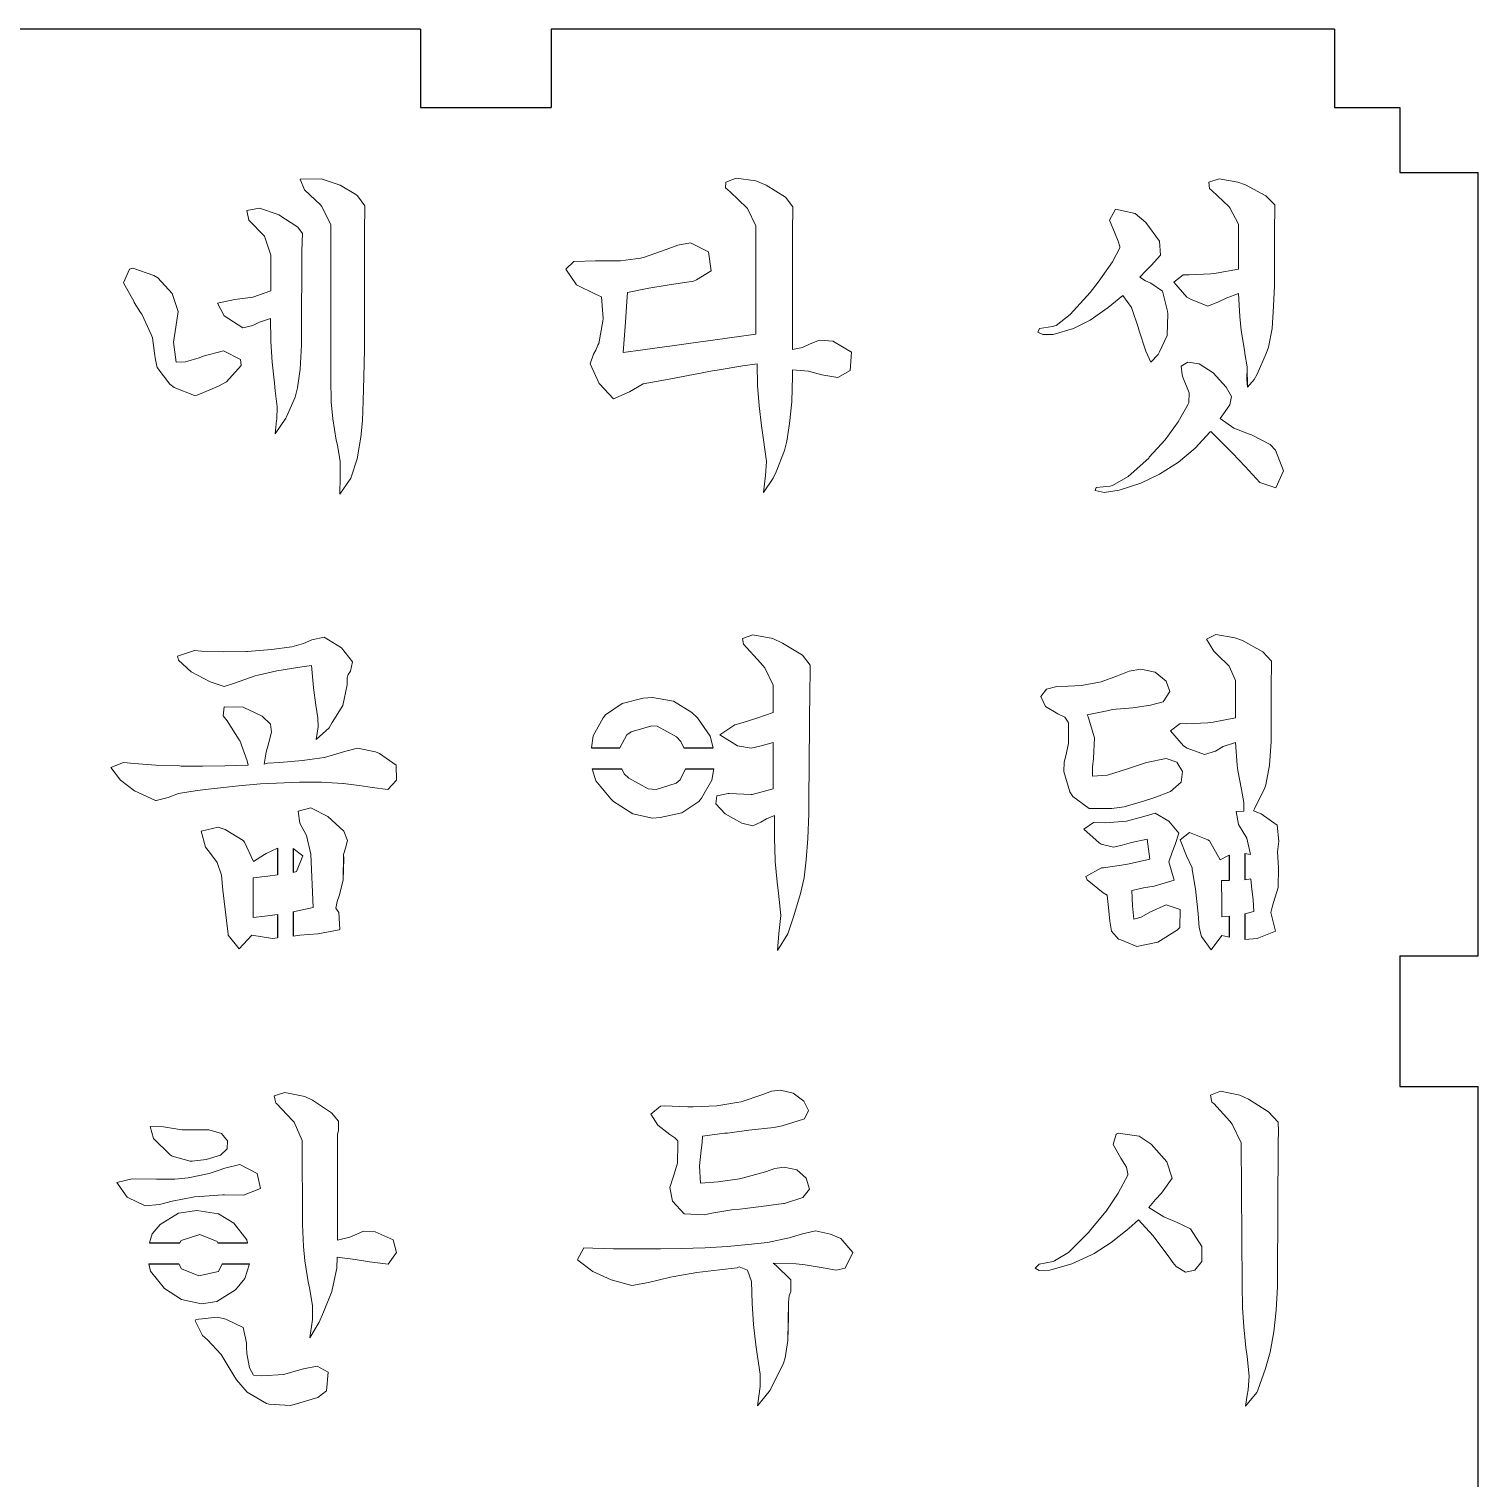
# Model space of a CAD drawing. Header units: millimetres. Extents: x 52 to 512, y 30 to 468.
# Drawn here: x 401.4 to 512.4, y 141 to 252 of the extents above; entities that cross this region are included whole.
import ezdxf

# ---------------------------------------------------------------- set-up
doc = ezdxf.new("R2010")
doc.units = ezdxf.units.MM
doc.layers.add('치수', color=1, linetype='Continuous')

msp = doc.modelspace()

# ---------------------------------------------------------------- linework, layer by layer
for p, q in [((431.38, 252.02), (371.38, 252.02)), ((431.38, 252.02), (431.38, 246.02)), ((501.38, 252.02), (441.38, 252.02)), ((441.38, 252.02), (441.38, 246.02)), ((501.38, 252.02), (501.38, 246.02)), ((431.38, 246.02), (441.38, 246.02)), ((501.38, 246.02), (506.38, 246.02)), ((506.38, 246.02), (506.38, 241.02)), ((506.38, 241.02), (512.38, 241.02)), ((512.38, 181.02), (512.38, 241.02)), ((506.38, 181.02), (512.38, 181.02)), ((506.38, 181.02), (506.38, 171.02)), ((506.38, 171.02), (512.38, 171.02)), ((512.38, 111.02), (512.38, 171.02))]:
    msp.add_line(p, q)
at = {"layer": '치수', "color": 139, "lineweight": 0}
for p, q in [((423.75, 240.54), (422.16, 240.51)), ((422.16, 240.51), (422.49, 239.71)), ((425.23, 240.05), (423.75, 240.54)), ((426.43, 239.34), (425.23, 240.05)), ((454.77, 240.3), (454.73, 239.86)), ((454.73, 239.86), (455.1, 239.56)), ((455.56, 240.6), (454.77, 240.3)), ((457.07, 240.39), (455.56, 240.6)), ((457.84, 240.05), (457.07, 240.39)), ((459.34, 239.13), (457.84, 240.05)), ((492.54, 240.54), (491.77, 240.3)), ((491.77, 240.3), (491.8, 239.8)), ((491.8, 239.8), (491.98, 239.65)), ((493.98, 240.3), (492.54, 240.54)), ((494.57, 240.08), (493.98, 240.3)), ((496.13, 239.25), (494.57, 240.08)), ((422.49, 239.71), (423.72, 238.54)), ((426.55, 239.25), (426.43, 239.34)), ((427.1, 238.48), (426.55, 239.25)), ((455.1, 239.56), (456.36, 238.33)), ((459.9, 238.39), (459.34, 239.13)), ((491.98, 239.65), (493.28, 238.42)), ((496.81, 238.54), (496.13, 239.25)), ((419.05, 238.3), (418.07, 238.11)), ((418.07, 238.11), (418.22, 237.38)), ((420.4, 237.84), (419.05, 238.3)), ((420.53, 237.78), (420.4, 237.84)), ((421.97, 236.85), (420.53, 237.78)), ((423.72, 238.54), (423.82, 238.42)), ((423.82, 238.42), (424.49, 237.01)), ((427.07, 237.22), (427.1, 237.71)), ((427.1, 237.71), (427.1, 238.48)), ((456.36, 238.33), (456.42, 238.27)), ((456.42, 238.27), (457.07, 236.95)), ((459.87, 237.13), (459.9, 237.71)), ((459.9, 237.71), (459.9, 238.39)), ((484.58, 238.17), (484.15, 237.38)), ((484.61, 238.21), (484.58, 238.17)), ((486.11, 237.9), (484.61, 238.21)), ((486.94, 237.19), (486.11, 237.9)), ((493.28, 238.42), (493.37, 238.33)), ((493.37, 238.33), (494.04, 237.07)), ((496.78, 237.19), (496.81, 237.74)), ((496.81, 237.74), (496.81, 238.54)), ((418.22, 237.38), (419.42, 236.15)), ((422.34, 236.36), (421.97, 236.85)), ((424.49, 237.01), (424.49, 225.2)), ((427.07, 227.79), (427.07, 237.22)), ((457.07, 236.95), (457.07, 228.65)), ((459.87, 227.48), (459.87, 237.13)), ((484.15, 237.38), (484.58, 236.33)), ((487.99, 235.78), (486.94, 237.19)), ((494.04, 237.07), (494.04, 233.63)), ((496.78, 232.34), (496.78, 237.19)), ((419.42, 236.15), (419.45, 236.08)), ((419.45, 236.08), (419.91, 234.7)), ((422.28, 234.98), (422.31, 235.72)), ((422.31, 235.72), (422.34, 236.36)), ((451.08, 235.47), (450.19, 235.13)), ((452.06, 235.65), (451.08, 235.47)), ((453.44, 234.95), (452.06, 235.65)), ((484.58, 236.33), (484.82, 235.78)), ((484.82, 235.78), (484.95, 235.35)), ((484.95, 235.35), (484.95, 235.25)), ((488.05, 234.7), (487.99, 235.78)), ((419.91, 234.7), (419.91, 231.97)), ((422.25, 228.62), (422.28, 234.98)), ((444.78, 234.27), (443.12, 234.21)), ((444.84, 234.27), (444.78, 234.27)), ((446.68, 234.27), (444.84, 234.27)), ((448.22, 234.46), (446.68, 234.27)), ((448.53, 234.55), (448.22, 234.46)), ((450.19, 235.13), (448.53, 234.55)), ((453.63, 233.5), (453.44, 234.95)), ((484.95, 235.25), (484.39, 234.18)), ((487.34, 233.9), (488.05, 234.7)), ((409.09, 233.63), (408.63, 232.58)), ((409.34, 233.69), (409.09, 233.63)), ((410.94, 233.13), (409.34, 233.69)), ((411.25, 232.95), (410.94, 233.13)), ((443.12, 234.21), (442.5, 233.63)), ((442.5, 233.63), (443.33, 232.43)), ((452.52, 232.8), (453.63, 233.5)), ((484.39, 234.18), (483.29, 232.64)), ((486.48, 233.01), (486.94, 233.5)), ((486.94, 233.5), (487.34, 233.9)), ((489.8, 233.2), (489.07, 232.64)), ((490.26, 233.2), (489.8, 233.2)), ((491.92, 233.26), (490.26, 233.2)), ((492.32, 233.32), (491.92, 233.26)), ((494.04, 233.63), (492.32, 233.32)), ((408.63, 232.58), (409.43, 231.11)), ((412.35, 231.75), (411.25, 232.95)), ((443.33, 232.43), (444.78, 231.72)), ((447.24, 231.84), (448.86, 232.18)), ((448.86, 232.18), (450.43, 232.43)), ((450.43, 232.43), (452.28, 232.7)), ((452.28, 232.7), (452.52, 232.8)), ((483.29, 232.64), (482.67, 231.84)), ((486.91, 232.73), (486.48, 233.01)), ((487.31, 232.55), (486.91, 232.73)), ((488.2, 231.94), (487.31, 232.55)), ((489.07, 232.64), (490.08, 231.47)), ((496.72, 230.8), (496.78, 232.34)), ((409.43, 231.11), (409.43, 231.07)), ((409.43, 231.07), (409.92, 230.31)), ((412.81, 230.37), (412.35, 231.75)), ((417.15, 231.29), (415.82, 231.01)), ((415.82, 231.01), (416.32, 230.06)), ((418.53, 231.47), (417.15, 231.29)), ((419.91, 231.97), (418.53, 231.47)), ((444.78, 231.72), (445.24, 231.51)), ((445.24, 231.51), (445.36, 229.85)), ((447.08, 229.57), (447.17, 231.14)), ((447.17, 231.14), (447.24, 231.84)), ((482.67, 231.84), (481.14, 230.15)), ((484.06, 230.68), (485.16, 231.6)), ((485.16, 231.6), (485.84, 230.68)), ((488.6, 230.4), (488.2, 231.94)), ((490.08, 231.47), (490.36, 231.32)), ((490.36, 231.32), (491.68, 230.8)), ((491.68, 230.8), (492.51, 231.11)), ((492.51, 231.11), (493.09, 231.41)), ((493.09, 231.41), (494.04, 231.75)), ((494.04, 231.75), (494.14, 230)), ((409.92, 230.31), (410.02, 230.18)), ((410.02, 230.18), (410.75, 228.62)), ((412.63, 229.17), (412.81, 230.37)), ((416.32, 230.06), (417.76, 229.14)), ((419.05, 229.57), (419.88, 229.85)), ((419.88, 229.85), (419.91, 228.09)), ((445.36, 229.85), (445.33, 229.63)), ((481.14, 230.15), (480.06, 229.32)), ((482.67, 229.72), (484.06, 230.68)), ((485.84, 230.68), (486.36, 229.11)), ((488.57, 228.55), (488.63, 230.21)), ((488.63, 230.21), (488.6, 230.4)), ((494.14, 230), (494.23, 228.92)), ((496.6, 229.08), (496.72, 230.8)), ((412.44, 228.03), (412.63, 229.17)), ((417.76, 229.14), (418.53, 229.32)), ((417.76, 229.14), (417.76, 229.14)), ((418.53, 229.32), (419.05, 229.57)), ((445.33, 229.63), (445.02, 227.94)), ((446.9, 227.23), (447.02, 228.89)), ((447.02, 228.89), (447.08, 229.57)), ((478.8, 229.08), (478.65, 228.8)), ((478.65, 228.8), (479.05, 228.62)), ((479.78, 229.23), (478.8, 229.08)), ((480.06, 229.32), (479.78, 229.23)), ((479.84, 228.62), (481.38, 229.08)), ((481.38, 229.08), (482.67, 229.72)), ((486.36, 229.11), (486.39, 228.98)), ((486.39, 228.98), (486.94, 227.33)), ((494.23, 228.92), (494.51, 227.26)), ((496.32, 227.66), (496.6, 229.08)), ((410.75, 228.62), (410.85, 228.37)), ((410.85, 228.37), (411, 227.2)), ((412.66, 226.5), (412.44, 228.03)), ((419.91, 228.09), (420, 226.5)), ((422.16, 225.97), (422.25, 227.79)), ((422.25, 227.79), (422.25, 228.62)), ((427.07, 227.48), (427.07, 227.79)), ((444.96, 227.79), (444.81, 227.42)), ((445.02, 227.94), (444.96, 227.79)), ((450.25, 227.69), (448.4, 227.45)), ((450.46, 227.72), (450.25, 227.69)), ((451.91, 227.94), (450.46, 227.72)), ((453.94, 228.22), (451.91, 227.94)), ((457.07, 228.65), (453.94, 228.22)), ((460.64, 227.63), (459.87, 227.48)), ((461.22, 227.91), (460.64, 227.63)), ((461.93, 228.19), (461.22, 227.91)), ((462.97, 228.12), (461.93, 228.19)), ((463, 228.09), (462.97, 228.12)), ((464.39, 227.26), (463, 228.09)), ((479.05, 228.62), (479.84, 228.62)), ((487.99, 227.29), (488.57, 228.55)), ((496.16, 227.17), (496.32, 227.66)), ((411, 227.2), (411.06, 226.68)), ((411.06, 226.68), (411.21, 226.1)), ((413.37, 226.53), (412.66, 226.5)), ((414.41, 226.83), (413.37, 226.53)), ((414.72, 226.96), (414.41, 226.83)), ((416.29, 227.36), (414.72, 226.96)), ((417.58, 226.71), (416.29, 227.36)), ((417.64, 226.25), (417.58, 226.71)), ((420, 226.5), (420.19, 224.9)), ((427.04, 225.36), (427.07, 227.48)), ((444.62, 227.11), (444.38, 226.37)), ((444.81, 227.42), (444.62, 227.11)), ((448.4, 227.45), (446.9, 227.23)), ((464.29, 225.85), (464.39, 227.26)), ((486.94, 227.33), (487.31, 226.5)), ((487.31, 226.5), (487.87, 227.08)), ((487.87, 227.08), (487.99, 227.29)), ((490.14, 226.5), (489.65, 226.19)), ((491.03, 226.37), (490.14, 226.5)), ((494.51, 227.26), (494.51, 227.17)), ((494.51, 227.17), (494.69, 226.13)), ((495.46, 225.57), (496.16, 227.17)), ((411.21, 226.1), (412.17, 224.81)), ((416.5, 224.99), (417.64, 226.25)), ((421.94, 224.53), (422.16, 225.97)), ((426.98, 223.54), (427.04, 225.36)), ((444.38, 226.37), (445.05, 224.87)), ((450.43, 225.2), (452.4, 225.57)), ((452.4, 225.57), (453.87, 225.85)), ((453.87, 225.85), (454.09, 225.88)), ((454.09, 225.88), (456.06, 226.22)), ((456.06, 226.22), (457.16, 226.37)), ((457.16, 226.37), (457.19, 224.71)), ((459.81, 223.45), (459.87, 225.42)), ((459.87, 225.42), (459.87, 225.91)), ((459.87, 225.91), (461.1, 225.82)), ((461.1, 225.82), (462.11, 225.54)), ((462.11, 225.54), (463.34, 225.33)), ((463.34, 225.33), (464.29, 225.85)), ((489.65, 226.19), (489.71, 225.54)), ((489.71, 225.54), (489.77, 225.36)), ((489.77, 225.36), (490.26, 224.16)), ((492.08, 225.67), (491.03, 226.37)), ((493.09, 224.59), (492.08, 225.67)), ((494.69, 226.13), (494.66, 225.17)), ((494.72, 224.59), (494.69, 226.13)), ((494.69, 226.13), (494.72, 224.59)), ((495.24, 225.17), (495.46, 225.57)), ((412.17, 224.81), (412.51, 224.56)), ((412.51, 224.56), (414.07, 223.94)), ((414.26, 223.98), (415.89, 224.65)), ((415.89, 224.65), (416.5, 224.99)), ((420.19, 224.9), (420.25, 224.31)), ((420.25, 224.31), (420.4, 223.08)), ((421.76, 223.82), (421.94, 224.53)), ((424.49, 225.2), (424.52, 223.45)), ((445.05, 224.87), (445.08, 224.84)), ((445.08, 224.84), (446.16, 223.7)), ((446.16, 223.7), (447.39, 224.22)), ((447.39, 224.22), (448.43, 224.84)), ((448.43, 224.84), (450.43, 225.2)), ((457.19, 224.71), (457.32, 223.15)), ((493.49, 223.88), (493.09, 224.59)), ((494.66, 225.17), (494.72, 224.59)), ((494.72, 224.59), (495.24, 225.17)), ((414.07, 223.94), (414.26, 223.98)), ((421.11, 222.32), (421.76, 223.82)), ((424.52, 223.45), (424.65, 222.16)), ((426.92, 222.01), (426.98, 223.54)), ((457.32, 223.15), (457.5, 221.61)), ((459.65, 221.79), (459.81, 223.45)), ((490.17, 223.27), (489.4, 221.92)), ((490.23, 223.39), (490.17, 223.27)), ((490.26, 224.16), (490.23, 223.39)), ((492.88, 222.53), (493.37, 223.24)), ((493.37, 223.24), (493.49, 223.88)), ((420.25, 221.02), (421.05, 222.22)), ((420.34, 222.04), (420.25, 221.02)), ((420.37, 222.13), (420.34, 222.04)), ((420.4, 223.08), (420.37, 222.13)), ((421.05, 222.22), (421.11, 222.32)), ((424.65, 222.16), (424.92, 220.53)), ((426.8, 220.75), (426.92, 222.01)), ((492.63, 222.19), (492.88, 222.53)), ((493.68, 221.45), (492.63, 222.19)), ((457.5, 221.61), (457.65, 220.56)), ((459.44, 220.44), (459.65, 221.79)), ((489.4, 221.92), (488.42, 220.56)), ((490.72, 219.92), (491.86, 221.15)), ((491.86, 221.15), (491.92, 221.18)), ((491.92, 221.18), (493, 220.1)), ((494.81, 221.02), (493.68, 221.45)), ((495.03, 220.93), (494.81, 221.02)), ((496.47, 220.19), (495.03, 220.93)), ((424.92, 220.53), (425.01, 220.13)), ((425.01, 220.13), (425.23, 218.9)), ((426.52, 219.09), (426.8, 220.75)), ((457.65, 220.56), (457.87, 218.9)), ((459.25, 219.73), (459.44, 220.44)), ((488.42, 220.56), (487.19, 219.21)), ((489.43, 218.84), (490.72, 219.92)), ((493, 220.1), (493.58, 219.52)), ((496.87, 219.76), (496.47, 220.19)), ((425.23, 218.9), (425.23, 217.71)), ((426.03, 217.61), (426.52, 219.09)), ((457.87, 218.9), (457.81, 217.83)), ((458.61, 218.1), (459.25, 219.73)), ((487.16, 219.15), (485.59, 217.74)), ((487.19, 219.21), (487.16, 219.15)), ((487.99, 217.92), (489.43, 218.84)), ((493.58, 219.52), (494.54, 218.5)), ((497.49, 218.17), (496.87, 219.76)), ((425.23, 217.71), (425.2, 216.38)), ((425.2, 216.38), (426.03, 217.61)), ((457.81, 217.83), (457.65, 216.51)), ((457.65, 216.51), (458.39, 217.61)), ((458.39, 217.61), (458.61, 218.1)), ((485.59, 217.74), (484.39, 217.06)), ((486.54, 217.24), (487.99, 217.92)), ((494.54, 218.5), (495.67, 217.28)), ((496.9, 216.88), (497.49, 218.17)), ((483.13, 216.91), (483.04, 216.66)), ((483.04, 216.66), (483.75, 216.51)), ((484.21, 217), (483.13, 216.91)), ((483.75, 216.51), (484.89, 216.69)), ((484.39, 217.06), (484.21, 217)), ((484.89, 216.69), (486.54, 217.24)), ((495.67, 217.28), (496.9, 216.88)), ((424, 205.44), (423.05, 205.23)), ((425.32, 204.61), (424, 205.44)), ((456.82, 205.6), (456.03, 205.32)), ((458.36, 205.32), (456.82, 205.6)), ((492.29, 205.63), (491.59, 205.29)), ((493.74, 205.38), (492.29, 205.63)), ((494.35, 205.17), (493.74, 205.38)), ((414.07, 204.4), (412.75, 203.97)), ((414.6, 204.37), (414.07, 204.4)), ((416.25, 204.31), (414.6, 204.37)), ((418.04, 204.34), (416.25, 204.31)), ((418.13, 204.34), (418.04, 204.34)), ((419.97, 204.49), (418.13, 204.34)), ((421.51, 204.7), (419.97, 204.49)), ((422.4, 204.95), (421.51, 204.7)), ((423.05, 205.23), (422.4, 204.95)), ((426.15, 203.54), (425.32, 204.61)), ((456.03, 205.32), (456.12, 204.89)), ((456.12, 204.89), (457.41, 203.48)), ((459.1, 204.98), (458.36, 205.32)), ((460.64, 204.06), (459.1, 204.98)), ((491.59, 205.29), (492.14, 204.37)), ((492.14, 204.37), (492.38, 204.12)), ((495.89, 204.31), (494.35, 205.17)), ((496.56, 203.6), (495.89, 204.31)), ((412.75, 203.97), (412.84, 203.66)), ((412.84, 203.66), (413.8, 202.77)), ((420.37, 202.86), (422.13, 203.14)), ((422.13, 203.14), (423.02, 203.26)), ((423.02, 203.26), (423.17, 201.57)), ((426, 202.83), (426.15, 203.54)), ((457.41, 203.48), (457.75, 203.08)), ((461.22, 203.29), (460.64, 204.06)), ((461.22, 202.4), (461.22, 203.29)), ((492.38, 204.12), (493.31, 203.2)), ((493.31, 203.2), (493.8, 202.12)), ((496.56, 202.83), (496.56, 203.6)), ((413.8, 202.77), (415.27, 202)), ((417.12, 201.91), (418.71, 202.46)), ((418.71, 202.46), (418.93, 202.52)), ((418.93, 202.52), (420.37, 202.86)), ((425.75, 202.31), (425.84, 202.58)), ((425.75, 201.78), (425.75, 202.31)), ((425.84, 202.58), (426, 202.83)), ((457.75, 203.08), (458.39, 201.75)), ((461.19, 201.63), (461.22, 202.4)), ((484.76, 202.46), (483.5, 202)), ((485.65, 202.83), (484.76, 202.46)), ((486.54, 202.98), (485.65, 202.83)), ((487.65, 202.74), (486.54, 202.98)), ((488.48, 202.06), (487.65, 202.74)), ((488.76, 201.26), (488.48, 202.06)), ((493.8, 202.12), (493.8, 199.26)), ((496.53, 202.28), (496.56, 202.83)), ((496.53, 197.45), (496.53, 202.28)), ((415.27, 202), (416.32, 201.66)), ((416.32, 201.66), (417.12, 201.91)), ((423.17, 201.57), (423.17, 201.54)), ((423.17, 201.54), (423.35, 200.22)), ((425.41, 200.19), (425.75, 201.78)), ((458.39, 201.75), (458.39, 199.66)), ((461.13, 192.93), (461.19, 201.63)), ((479.32, 201.45), (478.89, 200.89)), ((480.12, 201.66), (479.32, 201.45)), ((480.98, 201.69), (480.12, 201.66)), ((482, 201.72), (480.98, 201.69)), ((483.5, 202), (482, 201.72)), ((488.27, 200.49), (488.76, 201.26)), ((416.32, 200.09), (416.25, 199.42)), ((417.79, 200.06), (416.32, 200.09)), ((419.24, 199.39), (417.79, 200.06)), ((423.35, 200.22), (423.51, 199.26)), ((424.61, 198.9), (425.41, 200.19)), ((446.81, 200.34), (445.54, 199.48)), ((448.43, 200.77), (446.81, 200.34)), ((449.14, 200.8), (448.43, 200.77)), ((450.74, 200.52), (449.14, 200.8)), ((452.15, 199.66), (450.74, 200.52)), ((478.89, 200.89), (479.26, 200.13)), ((479.26, 200.13), (480.18, 199.57)), ((482.43, 199.48), (484.09, 199.82)), ((484.09, 199.82), (484.36, 199.88)), ((484.36, 199.88), (485.93, 200.03)), ((485.93, 200.03), (487.28, 200.22)), ((487.28, 200.22), (488.27, 200.49)), ((416.25, 199.42), (416.56, 199.02)), ((416.56, 199.02), (417.48, 197.57)), ((419.88, 198.77), (419.24, 199.39)), ((419.97, 198.16), (419.88, 198.77)), ((423.51, 199.26), (423.54, 198.56)), ((424.37, 198.5), (424.61, 198.9)), ((445.36, 199.26), (444.59, 197.88)), ((445.54, 199.48), (445.36, 199.26)), ((452.58, 199.26), (452.15, 199.66)), ((453.57, 197.85), (452.58, 199.26)), ((455.44, 198.71), (454.3, 197.94)), ((456.09, 198.9), (455.44, 198.71)), ((457.22, 199.26), (456.09, 198.9)), ((458.39, 199.66), (457.22, 199.26)), ((480.18, 199.57), (480.74, 199.3)), ((480.74, 199.3), (480.98, 198.93)), ((480.98, 198.93), (481.01, 198.87)), ((481.01, 198.87), (481.01, 197.3)), ((482.52, 199.33), (482.43, 199.48)), ((483.01, 197.73), (482.52, 199.33)), ((489.56, 198.83), (488.82, 198.25)), ((490.02, 198.8), (489.56, 198.83)), ((491.68, 198.87), (490.02, 198.8)), ((492.08, 198.93), (491.68, 198.87)), ((493.8, 199.26), (492.08, 198.93)), ((419.76, 197.36), (419.97, 198.16)), ((423.54, 198.56), (423.39, 197.6)), ((423.39, 197.6), (424.37, 198.5)), ((444.59, 197.88), (444.46, 196.96)), ((446.65, 196.96), (447.17, 197.94)), ((447.17, 197.94), (447.51, 198.19)), ((447.51, 198.19), (449.08, 198.65)), ((449.08, 198.65), (449.51, 198.62)), ((449.51, 198.62), (450.98, 197.79)), ((450.98, 197.79), (451.32, 197.45)), ((453.8, 196.96), (453.57, 197.85)), ((454.3, 197.94), (455.66, 197.11)), ((482.92, 196.13), (483.01, 197.73)), ((488.82, 198.25), (489.83, 197.11)), ((417.48, 197.57), (417.52, 197.51)), ((417.52, 197.51), (418.1, 195.95)), ((419.39, 195.7), (419.54, 196.62)), ((419.54, 196.62), (419.76, 197.36)), ((425.66, 196.71), (424.03, 196.22)), ((426.55, 196.93), (425.66, 196.71)), ((427.93, 196.65), (426.55, 196.93)), ((428.24, 196.53), (427.93, 196.65)), ((429.5, 195.64), (428.24, 196.53)), ((451.32, 197.45), (451.54, 196.96)), ((455.66, 197.11), (456.7, 196.93)), ((456.7, 196.93), (457.47, 197.11)), ((457.47, 197.11), (458.39, 197.36)), ((458.39, 197.36), (458.39, 193.82)), ((481.01, 197.3), (480.8, 196.34)), ((489.83, 197.11), (490.11, 196.93)), ((490.11, 196.93), (491.43, 196.44)), ((491.43, 196.44), (492.26, 196.71)), ((492.26, 196.71), (492.85, 197.05)), ((492.85, 197.05), (493.8, 197.36)), ((493.8, 197.36), (493.92, 195.64)), ((496.41, 195.64), (496.53, 197.45)), ((408.63, 195.82), (407.65, 195.45)), ((407.65, 195.45), (408.39, 194.47)), ((409.43, 195.76), (408.63, 195.82)), ((411.09, 195.64), (409.43, 195.76)), ((412.9, 195.58), (411.09, 195.64)), ((413.03, 195.55), (412.9, 195.58)), ((414.66, 195.55), (413.03, 195.55)), ((416.38, 195.58), (414.66, 195.55)), ((418.16, 195.64), (416.38, 195.58)), ((418.1, 195.95), (418.16, 195.64)), ((419.64, 195.79), (419.39, 195.7)), ((420.59, 195.82), (419.64, 195.79)), ((422.34, 195.98), (420.59, 195.82)), ((423.82, 196.19), (422.34, 195.98)), ((424.03, 196.22), (423.82, 196.19)), ((429.53, 194.47), (429.5, 195.64)), ((444.51, 195.36), (444.81, 194.44)), ((446.96, 194.96), (446.8, 195.36)), ((451.66, 195.36), (451.26, 194.5)), ((453.69, 194.47), (453.84, 195.36)), ((480.67, 195.85), (480.64, 195.15)), ((480.8, 196.34), (480.67, 195.85)), ((482.86, 195.48), (482.92, 196.13)), ((482.86, 194.78), (482.86, 195.48)), ((485.53, 195.36), (483.99, 194.87)), ((486.98, 195.82), (485.53, 195.36)), ((488.48, 196.13), (486.98, 195.82)), ((489.31, 195.85), (488.48, 196.13)), ((489.74, 195.15), (489.31, 195.85)), ((493.92, 195.64), (493.98, 195.21)), ((496.13, 194.13), (496.41, 195.64)), ((408.39, 194.47), (409.46, 193.67)), ((419.11, 194.19), (420.34, 194.25)), ((420.34, 194.25), (422.09, 194.32)), ((422.09, 194.32), (423.78, 194.32)), ((423.78, 194.32), (425.41, 194.22)), ((428.86, 193.76), (429.53, 194.47)), ((444.81, 194.44), (445.94, 193.06)), ((447.33, 194.62), (446.96, 194.96)), ((448.8, 193.82), (447.33, 194.62)), ((450.95, 194.25), (449.42, 193.76)), ((451.26, 194.5), (450.95, 194.25)), ((452.89, 193.09), (453.69, 194.47)), ((480.64, 195.15), (481.1, 193.58)), ((483.99, 194.87), (482.86, 194.78)), ((488.82, 193.61), (489.65, 194.32)), ((489.65, 194.32), (489.74, 195.15)), ((493.98, 195.21), (494.26, 193.76)), ((409.46, 193.67), (411.06, 192.93)), ((411.12, 192.93), (412.04, 193.15)), ((412.04, 193.15), (412.84, 193.46)), ((412.84, 193.46), (414.26, 193.7)), ((414.26, 193.7), (415.36, 193.82)), ((415.36, 193.82), (417.42, 194.04)), ((417.42, 194.04), (419.11, 194.19)), ((425.41, 194.22), (425.44, 194.22)), ((425.44, 194.22), (426.67, 194.07)), ((426.67, 194.07), (427.66, 193.92)), ((427.66, 193.92), (428.86, 193.76)), ((449.42, 193.76), (448.8, 193.82)), ((454.06, 193.27), (454, 192.66)), ((454.95, 193.46), (454.06, 193.27)), ((455.01, 193.46), (454.95, 193.46)), ((456.7, 193.39), (455.01, 193.46)), ((455.01, 193.46), (455.01, 193.46)), ((456.79, 193.39), (456.7, 193.39)), ((458.39, 193.82), (456.79, 193.39)), ((481.1, 193.58), (481.35, 193.24)), ((481.35, 193.24), (482.58, 192.32)), ((486.76, 192.87), (487.62, 193.15)), ((487.62, 193.15), (488.82, 193.61)), ((494.26, 193.76), (494.44, 192.78)), ((495.27, 192.29), (496.04, 193.89)), ((496.04, 193.89), (496.13, 194.13)), ((411.06, 192.93), (411.12, 192.93)), ((422.96, 192.35), (422, 192.1)), ((422, 192.1), (422.13, 191.18)), ((424.28, 191.7), (422.96, 192.35)), ((445.94, 193.06), (446.16, 192.84)), ((446.16, 192.84), (447.63, 191.89)), ((451.38, 191.98), (452.68, 192.84)), ((452.68, 192.84), (452.89, 193.09)), ((454, 192.66), (454.7, 191.89)), ((461.13, 191.89), (461.13, 192.93)), ((482.58, 192.32), (484.33, 192.32)), ((484.33, 192.32), (485.28, 192.44)), ((485.28, 192.44), (486.76, 192.87)), ((494.44, 192.1), (493.86, 192.07)), ((493.86, 192.07), (494.04, 191.09)), ((494.44, 192.78), (494.44, 192.1)), ((495.18, 192.13), (495.27, 192.29)), ((495.77, 191.89), (495.18, 192.13)), ((422.13, 191.18), (422.65, 190.23)), ((425.51, 190.57), (424.28, 191.7)), ((447.63, 191.89), (449.14, 191.58)), ((449.14, 191.58), (449.72, 191.61)), ((449.72, 191.61), (451.38, 191.98)), ((454.7, 191.89), (455.99, 191.18)), ((455.99, 191.18), (456.82, 190.97)), ((456.82, 190.97), (457.44, 191.27)), ((457.44, 191.27), (457.87, 191.52)), ((457.87, 191.52), (458.48, 191.77)), ((458.48, 191.77), (458.48, 190.04)), ((461.04, 190.01), (461.13, 191.89)), ((482.92, 191.24), (482.18, 190.72)), ((483.84, 191.21), (482.92, 191.24)), ((485.44, 191.34), (483.84, 191.21)), ((486.79, 191.7), (485.44, 191.34)), ((487.65, 191.95), (486.79, 191.7)), ((488.7, 191.34), (487.65, 191.95)), ((489.46, 190.41), (488.7, 191.34)), ((494.04, 191.09), (494.66, 190.04)), ((496.99, 191.03), (495.77, 191.89)), ((497.12, 189.8), (496.99, 191.03)), ((415.86, 190.87), (414.56, 190.57)), ((414.56, 190.57), (414.9, 189.34)), ((416.41, 190.69), (415.86, 190.87)), ((417.79, 189.86), (416.41, 190.69)), ((417.88, 189.74), (417.79, 189.86)), ((422.65, 190.23), (422.96, 188.81)), ((425.78, 189.86), (425.51, 190.57)), ((425.63, 189.28), (425.78, 189.86)), ((458.48, 190.04), (458.55, 188.35)), ((460.91, 188.38), (461.04, 190.01)), ((482.18, 190.72), (483.35, 189.68)), ((485.84, 189.71), (487.04, 189.95)), ((487.04, 189.95), (487.25, 188.42)), ((489.19, 189.55), (489.46, 190.41)), ((490.29, 190.47), (489.56, 189.92)), ((489.56, 189.92), (490.05, 188.69)), ((491.68, 189.92), (490.29, 190.47)), ((491.8, 189.83), (491.68, 189.92)), ((492.63, 188.38), (491.8, 189.83)), ((494.66, 190.04), (494.94, 188.78)), ((414.9, 189.34), (415.21, 188.97)), ((415.21, 188.97), (415.79, 188.17)), ((418.59, 188.26), (417.88, 189.74)), ((419.42, 188.78), (418.59, 188.26)), ((419.54, 188.85), (419.42, 188.78)), ((420.42, 189.27), (419.54, 188.85)), ((422.37, 188.69), (421.62, 189.24)), ((422.96, 188.81), (423.14, 184.73)), ((425.48, 188.78), (425.44, 186.82)), ((425.44, 186.82), (425.48, 188.78)), ((425.48, 188.78), (425.63, 189.28)), ((425.51, 188.48), (425.48, 188.78)), ((483.35, 189.68), (483.5, 189.58)), ((483.5, 189.58), (484.45, 189.34)), ((484.45, 189.34), (485.13, 189.49)), ((485.13, 189.49), (485.84, 189.71)), ((488.7, 188.23), (488.94, 188.97)), ((488.94, 188.97), (489.19, 189.55)), ((493.32, 188.73), (493.21, 188.69)), ((494.94, 188.78), (494.52, 188.86)), ((497.03, 189), (497.12, 189.8)), ((497.09, 187.8), (497.03, 189)), ((415.79, 188.17), (416.13, 187.19)), ((421.88, 187.49), (422.37, 188.69)), ((425.44, 186.82), (425.51, 188.48)), ((458.55, 188.35), (458.55, 188.26)), ((458.55, 188.26), (458.7, 186.66)), ((460.76, 187), (460.91, 188.38)), ((483.53, 187.77), (482.33, 187.09)), ((483.69, 187.77), (483.53, 187.77)), ((485.41, 188.02), (483.69, 187.77)), ((485.65, 188.08), (485.41, 188.02)), ((487.25, 188.42), (485.65, 188.08)), ((489.1, 186.82), (488.7, 188.23)), ((490.05, 188.69), (490.48, 187.77)), ((490.48, 187.77), (490.48, 187.65)), ((490.48, 187.65), (490.76, 185.96)), ((493.21, 188.69), (492.63, 188.38)), ((497.06, 186.26), (497.09, 187.8)), ((416.13, 187.19), (416.22, 186.05)), ((418.56, 187), (419.67, 187.12)), ((418.56, 183.96), (418.56, 187)), ((419.67, 187.12), (420.42, 187.22)), ((421.62, 187.4), (421.88, 187.49)), ((425.14, 185.62), (425.44, 186.82)), ((458.7, 186.66), (458.79, 185.83)), ((460.48, 185.8), (460.76, 187)), ((482.33, 187.09), (482.43, 186.85)), ((482.43, 186.85), (483.66, 185.86)), ((487.56, 186.36), (489.1, 186.82)), ((492.72, 186.79), (493.32, 186.79)), ((492.75, 185.03), (492.72, 186.79)), ((494.52, 186.84), (494.97, 186.91)), ((494.97, 186.91), (495.03, 186.36)), ((416.22, 186.05), (416.44, 184.36)), ((424.98, 185.19), (425.14, 185.62)), ((458.79, 185.83), (458.98, 184.11)), ((459.96, 184.08), (460.48, 185.8)), ((483.66, 185.86), (483.96, 185.68)), ((483.96, 185.68), (484.09, 184.48)), ((485.87, 186.02), (486.76, 186.23)), ((485.9, 184.85), (485.87, 186.02)), ((486.76, 186.23), (487.56, 186.36)), ((490.76, 185.96), (490.76, 185.9)), ((490.76, 185.9), (490.94, 184.24)), ((495.03, 186.36), (495.15, 185.31)), ((496.72, 185.1), (497.06, 186.26)), ((416.44, 184.36), (416.65, 182.67)), ((423.14, 184.73), (421.62, 184.4)), ((424.89, 184.67), (424.98, 185.19)), ((425.11, 184.33), (424.89, 184.67)), ((425.2, 183.04), (425.11, 184.33)), ((484.09, 184.48), (484.18, 183.68)), ((486.02, 183.84), (485.9, 184.85)), ((487.25, 184.36), (486.58, 183.99)), ((488.48, 184.94), (487.25, 184.36)), ((489.56, 184.57), (488.48, 184.94)), ((489.53, 183.19), (489.56, 184.57)), ((492.75, 184.02), (492.75, 185.03)), ((495.21, 184.42), (494.52, 184.24)), ((495.15, 185.31), (495.21, 184.42)), ((496.5, 184.33), (496.6, 184.76)), ((496.87, 182.91), (496.5, 184.33)), ((496.6, 184.76), (496.72, 185.1)), ((419.45, 184.05), (418.56, 183.96)), ((420.42, 184.19), (419.45, 184.05)), ((458.98, 184.11), (458.82, 182.73)), ((458.98, 184.11), (458.98, 184.11)), ((459.62, 183.01), (459.96, 184.08)), ((484.18, 183.68), (484.3, 182.91)), ((486.58, 183.99), (486.02, 183.84)), ((489.37, 183.01), (489.53, 183.19)), ((490.94, 184.24), (491.03, 183.19)), ((491.03, 183.19), (491.19, 182.51)), ((493.32, 184.07), (492.75, 184.02)), ((416.65, 182.67), (416.65, 182.61)), ((416.65, 182.61), (417.48, 181.56)), ((417.48, 181.56), (418.44, 182.61)), ((418.44, 182.61), (420.04, 182.36)), ((420.04, 182.36), (420.42, 182.4)), ((421.62, 182.54), (422.13, 182.61)), ((422.13, 182.61), (423.51, 182.7)), ((423.51, 182.7), (425.14, 183.01)), ((425.14, 183.01), (425.2, 183.04)), ((458.82, 182.73), (458.73, 181.44)), ((458.73, 181.44), (459.5, 182.7)), ((459.5, 182.7), (459.62, 183.01)), ((484.3, 182.91), (484.85, 182.3)), ((484.85, 182.3), (485.01, 182.24)), ((485.01, 182.24), (486.24, 181.75)), ((486.24, 181.75), (487.84, 182.08)), ((487.84, 182.08), (489.37, 183.01)), ((491.19, 182.51), (491.95, 181.47)), ((491.95, 181.47), (492.75, 182.58)), ((492.75, 182.58), (493.21, 182.48)), ((493.21, 182.48), (493.32, 182.45)), ((494.52, 182.27), (495.46, 182.36)), ((495.46, 182.36), (496.87, 182.91)), ((420.99, 170.56), (420.16, 170.31)), ((420.16, 170.31), (420.28, 169.73)), ((422.52, 170.25), (420.99, 170.56)), ((423.11, 169.97), (422.52, 170.25)), ((424.55, 168.99), (423.11, 169.97)), ((455.93, 169.85), (455.6, 169.79)), ((457.59, 170.4), (455.93, 169.85)), ((458.27, 170.65), (457.59, 170.4)), ((458.95, 170.74), (458.27, 170.65)), ((459.93, 170.5), (458.95, 170.74)), ((460.73, 169.88), (459.93, 170.5)), ((461.1, 169.18), (460.73, 169.88)), ((492.66, 170.65), (491.89, 170.34)), ((491.89, 170.34), (491.98, 169.82)), ((494.14, 170.34), (492.66, 170.65)), ((494.81, 170.04), (494.14, 170.34)), ((496.32, 169.08), (494.81, 170.04)), ((420.28, 169.73), (420.34, 169.7)), ((420.34, 169.7), (421.57, 168.41)), ((425.08, 168.35), (424.55, 168.99)), ((449.76, 169.51), (449.02, 168.9)), ((449.02, 168.9), (449.54, 168.04)), ((450.03, 169.54), (449.76, 169.51)), ((451.85, 169.45), (450.03, 169.54)), ((452.25, 169.45), (451.85, 169.45)), ((454.06, 169.54), (452.25, 169.45)), ((455.6, 169.79), (454.06, 169.54)), ((460.79, 168.53), (461.1, 169.18)), ((491.98, 169.82), (492.14, 169.7)), ((492.14, 169.7), (493.37, 168.35)), ((497.06, 168.28), (496.32, 169.08)), ((411.68, 167.92), (410.66, 167.95)), ((410.66, 167.95), (410.91, 167.02)), ((413.09, 167.7), (411.68, 167.92)), ((413.4, 167.7), (413.09, 167.7)), ((415.15, 167.7), (413.4, 167.7)), ((416.13, 167.42), (415.15, 167.7)), ((421.57, 168.41), (421.69, 168.28)), ((421.69, 168.28), (422.31, 166.87)), ((425.01, 167.33), (425.08, 167.67)), ((425.08, 167.67), (425.08, 168.35)), ((449.54, 168.04), (450.46, 167.33)), ((454.89, 167.45), (456.52, 167.67)), ((456.52, 167.67), (458.45, 167.88)), ((458.45, 167.88), (459.07, 168.01)), ((459.07, 168.01), (460.7, 168.5)), ((460.7, 168.5), (460.79, 168.53)), ((493.37, 168.35), (493.55, 168.13)), ((493.55, 168.13), (494.23, 166.69)), ((497.09, 167.58), (497.06, 168.28)), ((410.91, 167.02), (412.2, 165.79)), ((416.59, 166.84), (416.13, 167.42)), ((416.56, 166.23), (416.59, 166.84)), ((422.31, 166.87), (422.34, 160.45)), ((425.01, 159.25), (425.01, 167.33)), ((450.46, 167.33), (450.86, 167.09)), ((450.86, 167.09), (451.08, 166.84)), ((451.08, 166.62), (451.05, 165.15)), ((451.08, 166.84), (451.08, 166.62)), ((452.86, 166.13), (452.95, 166.72)), ((452.95, 166.72), (452.98, 167.21)), ((452.98, 167.21), (454.67, 167.45)), ((454.67, 167.45), (454.89, 167.45)), ((484.67, 167.36), (484.42, 166.56)), ((484.42, 166.56), (485.01, 165.52)), ((484.82, 167.45), (484.67, 167.36)), ((486.42, 167.21), (484.82, 167.45)), ((487.34, 166.59), (486.42, 167.21)), ((488.54, 165.24), (487.34, 166.59)), ((494.23, 166.69), (494.32, 155.81)), ((497.03, 156.42), (497.06, 166.75)), ((497.06, 166.75), (497.09, 167.58)), ((412.2, 165.79), (412.35, 165.67)), ((412.35, 165.67), (413.73, 165.3)), ((413.89, 165.3), (414.96, 165.43)), ((414.96, 165.43), (416.04, 165.76)), ((416.04, 165.76), (416.56, 166.23)), ((452.74, 164.93), (452.86, 166.13)), ((485.01, 165.52), (485.44, 164.84)), ((415.18, 164.35), (413.58, 164.01)), ((413.73, 165.3), (413.89, 165.3)), ((415.86, 164.57), (415.18, 164.35)), ((416.38, 164.75), (415.86, 164.57)), ((417.52, 165.03), (416.38, 164.75)), ((418.87, 164.35), (417.52, 165.03)), ((419.11, 163.21), (418.87, 164.35)), ((451.05, 165.15), (450.74, 164.14)), ((452.83, 163.61), (452.74, 164.93)), ((457.81, 164.47), (456.12, 164.01)), ((458.51, 164.72), (457.81, 164.47)), ((459.22, 164.84), (458.51, 164.72)), ((460.21, 164.63), (459.22, 164.84)), ((460.91, 163.98), (460.21, 164.63)), ((485.44, 164.84), (485.56, 164.32)), ((485.56, 164.32), (485.56, 164.23)), ((488.94, 163.98), (488.54, 165.24)), ((409.28, 163.95), (408.11, 163.67)), ((408.11, 163.67), (408.91, 162.54)), ((411.15, 163.92), (409.28, 163.95)), ((412.54, 163.92), (411.15, 163.92)), ((413.58, 164.01), (412.54, 163.92)), ((417.82, 162.69), (419.11, 163.21)), ((450.74, 164.14), (450.46, 163.27)), ((450.46, 163.27), (450.68, 162.23)), ((454.18, 163.7), (452.83, 163.61)), ((455.81, 163.95), (454.18, 163.7)), ((456.12, 164.01), (455.81, 163.95)), ((461.16, 163.15), (460.91, 163.98)), ((485.56, 164.23), (484.82, 162.84)), ((488.14, 162.84), (488.94, 163.98)), ((408.91, 162.54), (408.94, 162.51)), ((408.94, 162.51), (410.29, 161.86)), ((411.37, 161.98), (412.35, 162.23)), ((412.35, 162.23), (413.92, 162.54)), ((413.92, 162.54), (414.07, 162.57)), ((414.07, 162.57), (414.47, 162.6)), ((414.47, 162.6), (416.22, 162.72)), ((416.22, 162.72), (416.35, 162.72)), ((416.35, 162.72), (417.82, 162.69)), ((450.68, 162.23), (451.57, 161.25)), ((459.25, 162.05), (460.67, 162.51)), ((460.67, 162.51), (461.16, 163.15)), ((484.82, 162.84), (483.9, 161.46)), ((487.16, 161.74), (487.68, 162.35)), ((487.68, 162.35), (488.14, 162.84)), ((410.29, 161.86), (411.37, 161.98)), ((412.84, 161.31), (411.43, 160.45)), ((414.23, 161.52), (412.84, 161.31)), ((415.89, 161.25), (414.23, 161.52)), ((417.08, 160.54), (415.89, 161.25)), ((451.57, 161.25), (453.11, 161.18)), ((453.11, 161.18), (453.69, 161.31)), ((453.69, 161.31), (455.38, 161.58)), ((455.38, 161.58), (455.84, 161.61)), ((455.84, 161.61), (457.47, 161.83)), ((457.47, 161.83), (459.19, 162.05)), ((459.19, 162.05), (459.25, 162.05)), ((483.9, 161.46), (482.73, 160.05)), ((488.3, 161.03), (487.16, 161.74)), ((489.28, 160.63), (488.3, 161.03)), ((411.43, 160.45), (410.81, 159.74)), ((418.07, 159.28), (417.08, 160.54)), ((422.34, 160.45), (422.4, 158.76)), ((427.01, 159.92), (426.49, 159.71)), ((427.9, 159.89), (427.01, 159.92)), ((429.29, 159.28), (427.9, 159.89)), ((461.62, 159.96), (460.64, 159.74)), ((462.79, 159.71), (461.62, 159.96)), ((482.73, 160.05), (482.55, 159.83)), ((484.27, 159.06), (485.62, 160.14)), ((485.62, 160.14), (486.36, 160.79)), ((486.36, 160.79), (487.47, 159.59)), ((490.36, 160.11), (489.28, 160.63)), ((491.22, 158.76), (490.36, 160.11)), ((410.81, 159.74), (410.6, 159.03)), ((412.93, 159.03), (413.03, 159.22)), ((413.03, 159.22), (414.47, 159.68)), ((414.47, 159.68), (415.79, 159.13)), ((415.79, 159.13), (415.84, 159.03)), ((418.12, 159.03), (418.07, 159.28)), ((422.4, 158.76), (422.52, 157.65)), ((425.97, 159.46), (425.01, 159.25)), ((426.49, 159.71), (425.97, 159.46)), ((429.53, 158.3), (429.29, 159.28)), ((454.89, 158.76), (453.17, 158.66)), ((456.46, 158.91), (454.89, 158.76)), ((457.96, 159.06), (456.46, 158.91)), ((459.62, 159.43), (457.96, 159.06)), ((460.64, 159.74), (459.62, 159.43)), ((463.56, 159.37), (462.79, 159.71)), ((464.48, 158.3), (463.56, 159.37)), ((482.55, 159.83), (481.01, 158.3)), ((482.98, 158.23), (484.27, 159.06)), ((487.47, 159.59), (487.8, 159.16)), ((487.8, 159.16), (488.76, 157.87)), ((491.22, 157.62), (491.22, 158.76)), ((422.52, 157.65), (422.77, 156.05)), ((424.95, 157.1), (424.98, 157.93)), ((424.98, 157.93), (426.37, 157.77)), ((426.37, 157.77), (427.47, 157.59)), ((428.89, 157.4), (429.53, 158.3)), ((443.89, 158.66), (443.39, 157.77)), ((443.39, 157.77), (443.42, 157.71)), ((443.42, 157.71), (444.56, 156.85)), ((444.56, 158.63), (443.89, 158.66)), ((446.16, 158.57), (444.56, 158.63)), ((447.88, 158.57), (446.16, 158.57)), ((449.76, 158.57), (447.88, 158.57)), ((451.35, 158.6), (449.76, 158.57)), ((453.17, 158.66), (451.35, 158.6)), ((463.89, 157.1), (464.48, 158.3)), ((479.94, 157.65), (479.84, 157.62)), ((481.01, 158.3), (479.94, 157.65)), ((481.26, 157.43), (482.76, 158.11)), ((482.76, 158.11), (482.98, 158.23)), ((488.76, 157.87), (489, 157.53)), ((410.55, 157.43), (410.69, 156.88)), ((410.69, 156.88), (411.77, 155.53)), ((413.06, 157.04), (412.85, 157.43)), ((414.38, 156.51), (413.06, 157.04)), ((415.89, 156.85), (414.38, 156.51)), ((416.18, 157.43), (415.89, 156.85)), ((417.91, 156.3), (418.26, 157.43)), ((424.61, 155.44), (424.95, 157.1)), ((427.47, 157.59), (428.89, 157.4)), ((444.56, 156.85), (445.98, 156.21)), ((450.52, 156.42), (451.08, 156.51)), ((451.08, 156.51), (452.55, 156.76)), ((452.55, 156.76), (454.27, 156.97)), ((454.27, 156.97), (455.63, 157.13)), ((455.63, 157.13), (455.78, 157.19)), ((455.78, 157.19), (456.42, 156.94)), ((456.42, 156.94), (456.73, 156.08)), ((458.61, 157.31), (458.39, 157.47)), ((458.39, 157.47), (460.14, 157.43)), ((459.74, 156.21), (458.61, 157.31)), ((460.14, 157.43), (460.85, 157.34)), ((460.85, 157.34), (462.36, 157.1)), ((462.36, 157.1), (463.22, 156.94)), ((463.22, 156.94), (463.89, 157.1)), ((478.77, 157.4), (478.46, 157.1)), ((478.46, 157.1), (478.77, 156.91)), ((479.84, 157.62), (478.77, 157.4)), ((478.77, 156.91), (479.57, 156.94)), ((479.57, 156.94), (481.26, 157.43)), ((489, 157.53), (489.25, 157.22)), ((489.25, 157.22), (489.96, 156.79)), ((489.96, 156.79), (490.69, 156.94)), ((490.69, 156.94), (491.22, 157.62)), ((411.77, 155.53), (413.06, 154.7)), ((415.76, 154.55), (417.21, 155.44)), ((417.21, 155.44), (417.91, 156.3)), ((422.77, 156.05), (422.86, 155.59)), ((422.86, 155.59), (423.11, 154.24)), ((424.58, 155.31), (424.61, 155.44)), ((445.98, 156.21), (447.57, 155.78)), ((447.57, 155.78), (448.83, 155.99)), ((448.83, 155.99), (450.52, 156.42)), ((456.73, 156.08), (456.79, 154.39)), ((459.74, 155.31), (459.74, 156.21)), ((494.32, 155.81), (494.35, 154.08)), ((496.93, 153.87), (497.03, 155.68)), ((497.03, 155.68), (497.03, 156.42)), ((413.06, 154.7), (414.6, 154.36)), ((414.6, 154.36), (415.76, 154.55)), ((423.94, 153.72), (424.58, 155.31)), ((456.79, 154.39), (456.89, 152.79)), ((459.56, 154.48), (459.5, 151.56)), ((459.5, 151.56), (459.56, 154.48)), ((459.56, 154.48), (459.62, 154.98)), ((459.56, 153.38), (459.56, 154.48)), ((459.62, 154.98), (459.74, 155.31)), ((415.82, 153.35), (414.16, 153.16)), ((416.47, 153.19), (415.82, 153.35)), ((417.79, 152.55), (416.47, 153.19)), ((423.11, 154.24), (423.11, 153.16)), ((423.6, 152.95), (423.94, 153.72)), ((459.5, 151.56), (459.56, 153.38)), ((494.35, 154.08), (494.44, 152.61)), ((496.75, 152.21), (496.93, 153.87)), ((414.16, 153.16), (414.1, 153.07)), ((414.1, 153.07), (414.66, 151.93)), ((418.04, 151.38), (417.79, 152.55)), ((423.11, 153.16), (422.89, 151.75)), ((422.89, 151.75), (423.6, 152.95)), ((456.89, 152.79), (457.07, 151.23)), ((494.44, 152.61), (494.6, 151.01)), ((496.47, 150.67), (496.75, 152.21)), ((414.66, 151.93), (415.03, 151.63)), ((415.03, 151.63), (415.06, 151.6)), ((415.06, 151.6), (416.1, 150.49)), ((418.04, 151.01), (418.04, 151.38)), ((418.07, 150.55), (418.04, 151.01)), ((457.07, 151.23), (457.19, 150.34)), ((459.31, 150.24), (459.5, 151.56)), ((494.6, 151.01), (494.69, 150.34)), ((416.1, 150.49), (416.72, 149.47)), ((418.28, 149.47), (418.07, 150.55)), ((457.19, 150.34), (457.38, 148.98)), ((459.19, 149.81), (459.31, 150.24)), ((494.69, 150.34), (494.84, 148.83)), ((496.1, 149.41), (496.47, 150.67)), ((416.72, 149.47), (417.27, 148.55)), ((418.59, 148.89), (418.28, 149.47)), ((419.21, 148.86), (418.59, 148.89)), ((420.87, 148.95), (419.21, 148.86)), ((422.4, 149.38), (420.87, 148.95)), ((423.45, 149.6), (422.4, 149.38)), ((424.31, 149.14), (423.45, 149.6)), ((424.18, 147.69), (424.31, 149.14)), ((457.38, 148.98), (457.38, 148.03)), ((458.42, 148.25), (459.19, 149.81)), ((494.84, 148.83), (494.78, 147.78)), ((495.52, 147.75), (496.1, 149.41)), ((417.27, 148.55), (418.1, 147.6)), ((423.51, 147.2), (424.18, 147.69)), ((457.38, 148.03), (457.19, 146.55)), ((457.19, 146.55), (458.08, 147.66)), ((458.08, 147.66), (458.12, 147.72)), ((458.12, 147.72), (458.42, 148.25)), ((494.78, 147.78), (494.69, 147.38)), ((495.43, 147.57), (495.52, 147.75)), ((418.1, 147.6), (419.57, 146.74)), ((419.57, 146.74), (419.76, 146.68)), ((419.76, 146.68), (421.39, 146.59)), ((421.39, 146.59), (421.69, 146.65)), ((421.69, 146.65), (423.51, 147.2)), ((494.57, 146.52), (495.43, 147.57)), ((494.69, 147.38), (494.57, 146.52))]:
    msp.add_line(p, q, dxfattribs=at)
at = {"layer": '치수'}
for p, q in [((444.46, 196.96), (446.65, 196.96)), ((451.54, 196.96), (453.8, 196.96)), ((444.51, 195.36), (446.8, 195.36)), ((451.66, 195.36), (453.84, 195.36)), ((420.42, 189.27), (420.42, 187.22)), ((421.62, 189.24), (421.62, 187.4)), ((493.32, 188.73), (493.32, 186.79)), ((494.52, 188.86), (494.52, 186.84)), ((421.62, 184.4), (421.62, 182.54)), ((420.42, 184.19), (420.42, 182.4)), ((493.32, 184.07), (493.32, 182.45)), ((494.52, 184.24), (494.52, 182.27)), ((410.6, 159.03), (412.93, 159.03)), ((415.84, 159.03), (418.12, 159.03)), ((410.55, 157.43), (412.85, 157.43)), ((416.18, 157.43), (418.26, 157.43))]:
    msp.add_line(p, q, dxfattribs=at)

doc.saveas('drawing.dxf')
